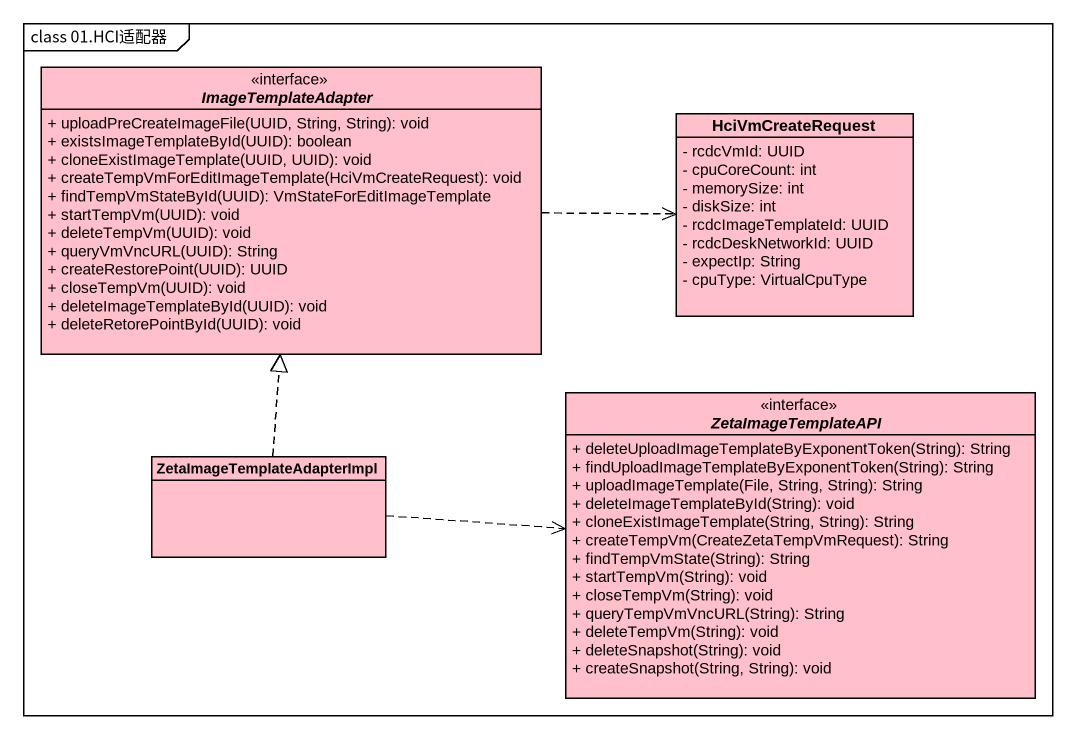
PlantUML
@startuml
mainframe class 01.HCI适配器
hide circle
hide empty members
skinparam classAttributeIconSize 0
interface ImageTemplateAdapter <<interface>> #FFC0CB {
  + uploadPreCreateImageFile(UUID, String, String): void
  + existsImageTemplateById(UUID): boolean
  + cloneExistImageTemplate(UUID, UUID): void
  + createTempVmForEditImageTemplate(HciVmCreateRequest): void
  + findTempVmStateById(UUID): VmStateForEditImageTemplate
  + startTempVm(UUID): void
  + deleteTempVm(UUID): void
  + queryVmVncURL(UUID): String
  + createRestorePoint(UUID): UUID
  + closeTempVm(UUID): void
  + deleteImageTemplateById(UUID): void
  + deleteRetorePointById(UUID): void
}
class HciVmCreateRequest #FFC0CB {
  - rcdcVmId: UUID
  - cpuCoreCount: int
  - memorySize: int
  - diskSize: int
  - rcdcImageTemplateId: UUID
  - rcdcDeskNetworkId: UUID
  - expectIp: String
  - cpuType: VirtualCpuType
}
interface ZetaImageTemplateAPI <<interface>> #FFC0CB {
  + deleteUploadImageTemplateByExponentToken(String): String
  + findUploadImageTemplateByExponentToken(String): String
  + uploadImageTemplate(File, String, String): String
  + deleteImageTemplateById(String): void
  + cloneExistImageTemplate(String, String): String
  + createTempVm(CreateZetaTempVmRequest): String
  + findTempVmState(String): String
  + startTempVm(String): void
  + closeTempVm(String): void
  + queryTempVmVncURL(String): String
  + deleteTempVm(String): void
  + deleteSnapshot(String): void
  + createSnapshot(String, String): void
}
class ZetaImageTemplateAdapterImpl #FFC0CB
ImageTemplateAdapter .right.> HciVmCreateRequest
ZetaImageTemplateAdapterImpl .up.|> ImageTemplateAdapter
ZetaImageTemplateAdapterImpl .right.> ZetaImageTemplateAPI
@enduml
